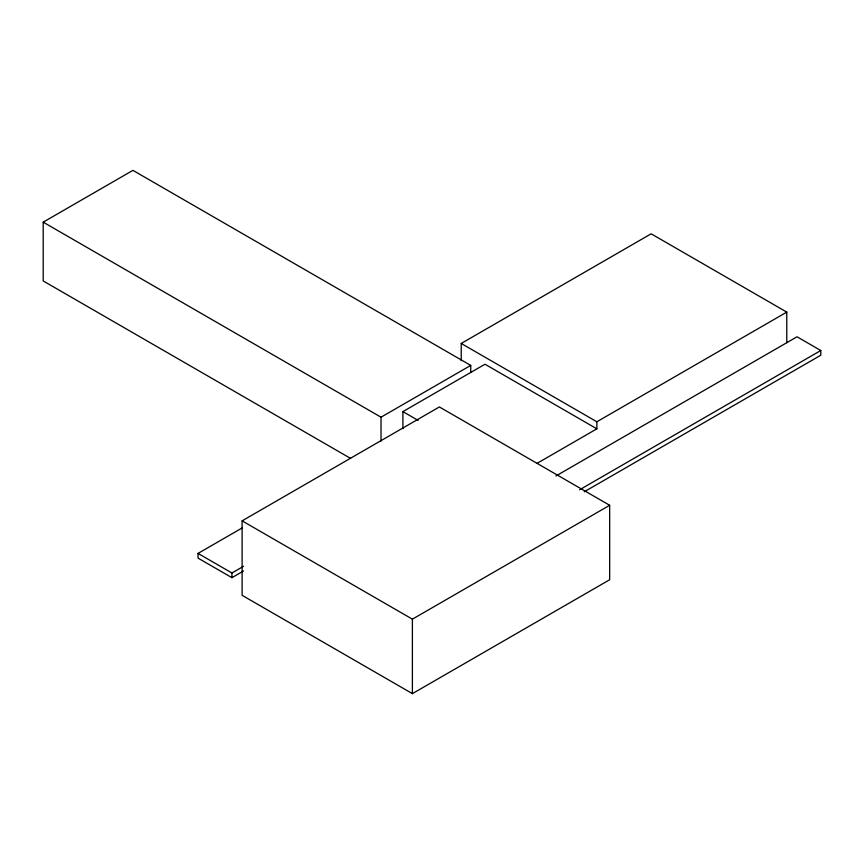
<?xml version="1.0" encoding="UTF-8"?>
<svg xmlns="http://www.w3.org/2000/svg" width="864" height="864" viewBox="0 0 864 864"><rect width="100%" height="100%" fill="white"/><g stroke="black" fill="none" stroke-linecap="round" stroke-linejoin="round"><path stroke-width="1.3" d="M350.633 458.438L43.2 280.951L43.2 222.156L132.916 170.359L470.74 365.407L470.74 372.46M461.225 360.742L461.225 343.462L651.143 233.809L786.78 312.12L786.78 342.695M43.2 222.156L381.024 417.193L470.74 365.407M402.905 428.609L402.905 411.62L484.985 364.23L596.862 428.825L596.862 421.772L786.78 312.12M242.114 520.852L439.376 406.955L609.671 505.278L609.671 579.744L412.398 693.641L242.114 595.318L242.114 520.852L412.398 619.164L609.671 505.278M243.583 570.953L231.93 577.681L198.04 558.122L198.04 553.414L242.33 527.85M198.04 553.414L231.93 572.983L243.583 566.255M537.246 463.244L596.862 428.825M555.952 475.967L797.018 336.787L820.8 350.514L820.8 355.223L584.269 491.778M579.604 489.769L820.8 350.514M461.225 343.462L596.862 421.772M402.905 411.62L418.1 420.39M412.398 619.164L412.398 693.641M381.024 417.193L381.024 441.126M231.93 572.983L231.93 577.681"/></g></svg>
